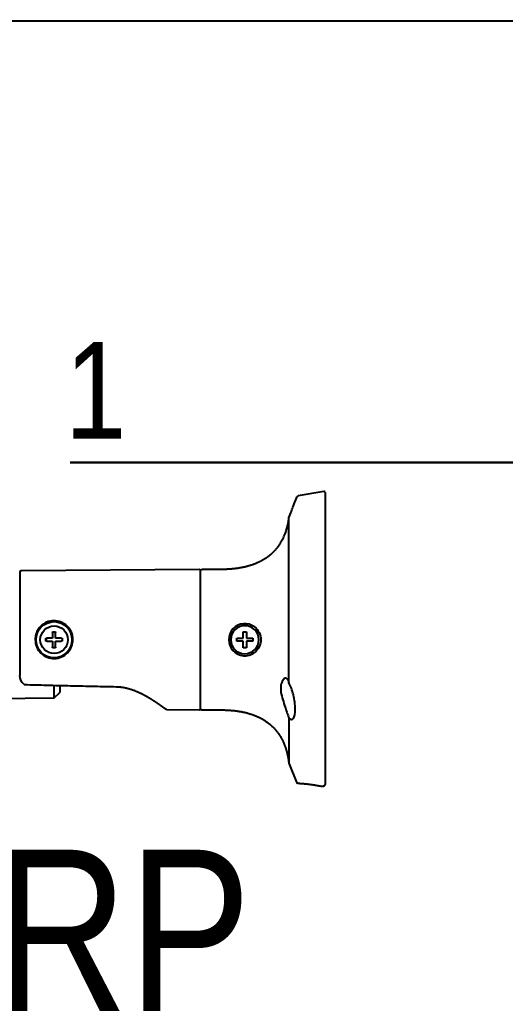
# Model space of a CAD drawing. Header units: millimetres. Extents: x 11706 to 18081, y 7308 to 12674.
# Drawn here: x 12750.9 to 12901.4, y 10414.4 to 10722.7 of the extents above; entities that cross this region are included whole.
import ezdxf
from ezdxf.enums import TextEntityAlignment as Align

# ---------------------------------------------------------------- set-up
doc = ezdxf.new("R2010")
doc.units = ezdxf.units.MM
doc.linetypes.add('DASHED', pattern=[19.05, 12.7, -6.35])
doc.layers.get('0').update_dxf_attribs({"lineweight": 0})
doc.layers.add('1', color=7, linetype='Continuous', true_color=0xffffff)
doc.layers.add('Cable CAT6', color=3, linetype='Continuous')
doc.styles.get("Standard").update_dxf_attribs({"font": 'ARIALN.TTF'})

# ---------------------------------------------------------------- blocks, each defined once
blk = doc.blocks.new('A$C56D65AAA')
at = {"layer": '1', "color": 10, "linetype": 'Continuous'}
for p, q in [((81.15, 28.58), (74.78, 27.46)), ((81.5, 28.29), (81.5, -44.42)), ((74.4, 27.15), (74.04, 26.25)), ((72.5, -19.12), (72.5, 21.99)), ((5.48, 8.48), (5.48, -17.26)), ((50.18, 9.17), (5.78, 8.78)), ((50.48, -25.53), (50.48, 8.87)), ((50.5, 6.57), (50.48, 6.57)), ((14.01, -3.86), (14, -3.86)), ((13.58, -6.54), (13.58, -7.96)), ((13.6, -6.36), (13.6, -7.96)), ((14.38, -7.96), (14.38, -6.54)), ((12, -7.96), (12, -8.76)), ((13.58, -7.96), (12.16, -7.96)), ((12.16, -8.76), (13.58, -8.76)), ((13.58, -7.96), (13.6, -7.96)), ((13.58, -8.76), (13.6, -8.76)), ((13.58, -8.76), (13.58, -10.18)), ((13.6, -8.76), (13.6, -10.36)), ((15.8, -7.96), (14.38, -7.96)), ((14.38, -8.76), (15.8, -8.76)), ((14.38, -10.18), (14.38, -8.76)), ((14, -12.86), (14.01, -12.86)), ((14.02, -22.86), (14.02, -19.71)), ((14.04, -22.86), (14.04, -19.72)), ((15.54, -21.15), (15.54, -19.75)), ((14.04, -22.86), (15.4, -21.5)), ((-13.13, -23.09), (14.02, -22.86)), ((50.48, -23.23), (50.5, -23.23)), ((42.08, -25.76), (50.18, -25.83)), ((72.5, -27.93), (72.5, -39.12)), ((72.29, -37.9), (72.5, -39.12)), ((72.5, -39.12), (74.4, -43.86)), ((80.13, -44.78), (80.13, -44.78)), ((80.13, -44.78), (80.13, -44.78))]:
    blk.add_line(p, q, dxfattribs=at)
at = {"layer": '1', "color": 10, "linetype": 'Continuous', "extrusion": (0, 6.12303e-17, -1)}
blk.add_circle((-61.5, -8.36), 3.5, dxfattribs=at)
at = {"layer": '1', "color": 10, "linetype": 'Continuous'}
for centre, radius, start, end in [((74.86, 26.97), 0.5, 100, 158.1986), ((81.2, 28.29), 0.3, 0, 100), ((5.78, 8.48), 0.3, 90.5, 180), ((50.18, 8.87), 0.3, 0, 90.5), ((61.5, -8.36), 4, 52.4851, 307.5149), ((6.64, -19.24), 0.3, 227.2186, 268.6428), ((15.04, -21.15), 0.5, 315.046, 0), ((14.02, -8.26), 14.6, 270, 270.092), ((50.18, -25.53), 0.3, 269.5, 0), ((74.86, -43.68), 0.5, 201.8014, 238.5297)]:
    blk.add_arc(centre, radius, start, end, dxfattribs=at)
at = {"layer": '1', "color": 10, "linetype": 'Continuous', "extrusion": (0, 1.13841e-05, -1)}
blk.add_arc((-50.8, 8.84, 0), 0.3, 0.0001, 89.9991, dxfattribs=at)
at = {"layer": '1', "color": 10, "linetype": 'Continuous', "extrusion": (7.03563e-06, -5.23747e-06, -1)}
blk.add_arc((-42.08, -25.46, 0), 0.3, 270.5803, 306.6671, dxfattribs=at)
at = {"layer": '1', "color": 10, "linetype": 'Continuous', "extrusion": (0, 1.27283e-05, 1)}
blk.add_arc((50.8, -25.56, 0), 0.3, 180.0008, 269.9995, dxfattribs=at)
at = {"layer": '1', "color": 10, "linetype": 'Continuous'}
for major_axis in [(0, 4.5), (0, -3.43)]:
    blk.add_ellipse((14, -8.36), major_axis=major_axis, ratio=0.999962, dxfattribs=at)
blk.add_ellipse((14.01, -8.36), major_axis=(0, 4.5), ratio=0.999962, start_param=3.141593, end_param=6.283185, dxfattribs=at)
for points, knots in [([(72.5, 21.99), (72.94, 23.13), (73.33, 24.2), (73.88, 25.78), (74.04, 26.25), (74.04, 26.25)], [0, 0, 0, 0, 0.500023, 0.500023, 1, 1, 1, 1]), ([(70.44, 15.92), (70.44, 15.92), (70.54, 16.05), (70.85, 16.54), (71.05, 16.89), (71.67, 18.21), (72.06, 19.43), (72.29, 20.74)], [0, 0, 0, 0, 0.249771, 0.249771, 0.499847, 0.499847, 1, 1, 1, 1]), ([(70.44, 15.92), (70.42, 15.87), (70.34, 15.74), (70.21, 15.54), (70.05, 15.29), (69.89, 15.05), (69.72, 14.81), (69.55, 14.59), (69.39, 14.37), (69.22, 14.18), (69.06, 13.98), (68.88, 13.79), (68.7, 13.6), (68.52, 13.41), (68.34, 13.23), (68.15, 13.06), (67.96, 12.89), (67.77, 12.72), (67.57, 12.56), (67.37, 12.4), (67.18, 12.26), (66.98, 12.11), (66.78, 11.97), (66.57, 11.83), (66.35, 11.7), (66.14, 11.57), (65.93, 11.44), (65.72, 11.32), (65.5, 11.21), (65.28, 11.09), (65.06, 10.98), (64.82, 10.87), (64.57, 10.76), (64.31, 10.65), (64.05, 10.54), (63.77, 10.43), (63.49, 10.33), (63.21, 10.23), (62.92, 10.14), (62.64, 10.05), (62.36, 9.97), (62.08, 9.9), (61.79, 9.82), (61.49, 9.75), (61.19, 9.69), (60.89, 9.63), (60.59, 9.57), (60.29, 9.51), (59.98, 9.46), (59.66, 9.42), (59.34, 9.37), (59.02, 9.33), (58.7, 9.3), (58.36, 9.27), (58.02, 9.24), (57.66, 9.21), (57.31, 9.19), (56.94, 9.17), (56.57, 9.16), (56.2, 9.15), (55.79, 9.14), (55.36, 9.14), (54.9, 9.14), (54.44, 9.14), (53.98, 9.14), (53.51, 9.14), (52.96, 9.14), (52.3, 9.14), (51.56, 9.14), (51.05, 9.14), (50.8, 9.14)], [0, 0, 0, 0, 0.006944, 0.020285, 0.033482, 0.046778, 0.060178, 0.07369, 0.085246, 0.09689, 0.108629, 0.120465, 0.132406, 0.144457, 0.155924, 0.1675, 0.17919, 0.191, 0.202935, 0.213899, 0.224977, 0.236175, 0.247497, 0.258948, 0.270535, 0.282263, 0.293142, 0.304149, 0.315289, 0.326566, 0.337985, 0.349551, 0.362341, 0.37532, 0.388492, 0.401866, 0.415447, 0.429243, 0.44326, 0.45631, 0.469557, 0.483008, 0.496667, 0.510541, 0.524635, 0.538346, 0.55227, 0.566411, 0.580774, 0.595363, 0.609919, 0.624703, 0.639721, 0.654977, 0.670795, 0.686872, 0.703213, 0.719823, 0.736707, 0.75387, 0.771318, 0.792019, 0.812891, 0.833888, 0.855007, 0.876249, 0.897615, 0.931439, 0.965567, 1, 1, 1, 1]), ([(50.5, -25.56), (50.5, -25.56), (50.5, -25.1), (50.5, -23.81), (50.5, -23.27), (50.5, -22.02), (50.5, -21.31), (50.5, -19.72), (50.5, -18.83), (50.5, -16.97), (50.5, -15.98), (50.5, -13.88), (50.5, -12.81), (50.5, -10.61), (50.5, -9.47), (50.5, -7.22), (50.5, -6.11), (50.5, -3.9), (50.5, -2.81), (50.5, 0.3), (50.5, 2.22), (50.5, 5.38), (50.5, 6.67), (50.5, 7.96), (50.5, 8.29), (50.5, 8.73), (50.5, 8.84), (50.5, 8.84), (50.5, 8.84), (50.5, 8.84)], [0, 0, 0, 0, 0.125, 0.125, 0.187499, 0.187499, 0.249999, 0.249999, 0.312499, 0.312499, 0.374999, 0.374999, 0.437498, 0.437498, 0.499998, 0.499998, 0.562498, 0.562498, 0.624998, 0.624998, 0.749997, 0.749997, 0.874997, 0.874997, 0.937497, 0.937497, 0.999996, 0.999996, 1, 1, 1, 1]), ([(17.27, -4.96), (18.16, -5.81), (18.68, -7.02), (18.72, -9.49), (18.23, -10.72), (16.53, -12.48), (15.33, -13.01), (12.84, -13.05), (11.61, -12.56), (9.85, -10.86), (9.32, -9.65), (9.28, -7.18), (9.77, -5.94), (11.48, -4.18), (12.69, -3.65), (15.15, -3.61), (16.38, -4.1), (17.27, -4.96)], [0, 0, 0, 0, 0.125, 0.125, 0.25, 0.25, 0.375, 0.375, 0.5, 0.5, 0.625, 0.625, 0.75, 0.75, 0.875, 0.875, 1, 1, 1, 1]), ([(13.58, -6.54), (13.58, -6.51), (13.58, -6.48), (13.58, -6.42), (13.58, -6.39), (13.58, -6.36)], [0, 0, 0, 0, 0.5, 0.5, 1, 1, 1, 1]), ([(13.58, -6.36), (13.71, -6.36), (13.85, -6.36), (14.11, -6.36), (14.25, -6.36), (14.38, -6.36)], [0, 0, 0, 0, 0.5, 0.5, 1, 1, 1, 1]), ([(14.38, -6.36), (14.38, -6.39), (14.38, -6.42), (14.38, -6.48), (14.38, -6.51), (14.38, -6.54)], [0, 0, 0, 0, 0.5, 0.5, 1, 1, 1, 1]), ([(63.94, -5.18), (64.92, -5.94), (65.5, -7.13), (65.5, -9.57), (64.92, -10.77), (63.94, -11.53)], [0, 0, 0, 0, 0.5, 0.5, 1, 1, 1, 1]), ([(11.98, -7.96), (12.01, -7.96), (12.04, -7.96), (12.1, -7.96), (12.13, -7.96), (12.16, -7.96)], [0, 0, 0, 0, 0.5, 0.5, 1, 1, 1, 1]), ([(11.98, -8.76), (11.98, -8.62), (11.98, -8.49), (11.98, -8.22), (11.98, -8.09), (11.98, -7.96)], [0, 0, 0, 0, 0.5, 0.5, 1, 1, 1, 1]), ([(12.16, -8.76), (12.13, -8.76), (12.1, -8.76), (12.04, -8.76), (12.01, -8.76), (11.98, -8.76)], [0, 0, 0, 0, 0.5, 0.5, 1, 1, 1, 1]), ([(15.8, -7.96), (15.83, -7.96), (15.86, -7.96), (15.92, -7.96), (15.95, -7.96), (15.98, -7.96)], [0, 0, 0, 0, 0.5, 0.5, 1, 1, 1, 1]), ([(15.98, -8.76), (15.95, -8.76), (15.92, -8.76), (15.86, -8.76), (15.83, -8.76), (15.8, -8.76)], [0, 0, 0, 0, 0.5, 0.5, 1, 1, 1, 1]), ([(15.98, -7.96), (15.98, -8.09), (15.98, -8.22), (15.98, -8.49), (15.98, -8.62), (15.98, -8.76)], [0, 0, 0, 0, 0.5, 0.5, 1, 1, 1, 1]), ([(13.58, -10.36), (13.58, -10.33), (13.58, -10.3), (13.58, -10.24), (13.58, -10.21), (13.58, -10.18)], [0, 0, 0, 0, 0.5, 0.5, 1, 1, 1, 1]), ([(14.38, -10.36), (14.25, -10.36), (14.11, -10.36), (13.85, -10.36), (13.71, -10.36), (13.58, -10.36)], [0, 0, 0, 0, 0.5, 0.5, 1, 1, 1, 1]), ([(14.38, -10.18), (14.38, -10.21), (14.38, -10.23), (14.38, -10.3), (14.38, -10.33), (14.38, -10.36)], [0, 0, 0, 0, 0.5, 0.5, 1, 1, 1, 1]), ([(6.64, -19.54), (8.49, -19.58), (12.32, -19.68), (18.17, -19.81), (23.92, -19.94), (27.7, -20.03), (29.47, -20.07)], [0, 0, 0, 0, 0.24395, 0.503056, 0.767343, 1, 1, 1, 1]), ([(72.29, -18.44), (72.05, -17.87), (71.67, -17.77), (71.05, -18.32), (70.85, -18.61), (70.54, -19.41), (70.44, -19.91), (70.44, -21.07), (70.54, -21.71), (70.85, -23), (71.05, -23.64), (71.67, -25.5), (72.06, -26.63), (72.29, -27.36)], [0, 0, 0, 0, 0.25, 0.25, 0.375, 0.375, 0.5, 0.5, 0.625, 0.625, 0.75, 0.75, 1, 1, 1, 1]), ([(72.5, -27.93), (72.94, -28.33), (73.33, -28.35), (73.88, -27.55), (74.04, -26.74), (74.04, -24.58), (73.88, -23.3), (73.33, -20.93), (72.94, -19.86), (72.5, -19.12)], [0, 0, 0, 0, 0.25, 0.25, 0.5, 0.5, 0.75, 0.75, 1, 1, 1, 1]), ([(29.48, -19.97), (29.48, -19.98), (29.48, -19.99), (29.48, -20.01), (29.48, -20.03), (29.48, -20.05), (29.48, -20.06), (29.47, -20.07), (29.47, -20.07), (29.47, -20.07)], [0, 0, 0, 0, 0.123127, 0.123127, 0.455722, 0.455722, 0.860592, 0.860592, 1, 1, 1, 1]), ([(29.47, -20.07), (29.48, -20.07), (29.53, -20.07), (29.62, -20.07), (29.74, -20.08), (29.86, -20.08), (29.98, -20.09), (30.1, -20.09), (30.22, -20.1), (30.34, -20.11), (30.47, -20.13), (30.59, -20.14), (30.71, -20.15), (30.83, -20.17), (30.95, -20.19), (31.08, -20.2), (31.2, -20.22), (31.32, -20.24), (31.44, -20.27), (31.57, -20.29), (31.69, -20.32), (31.82, -20.34), (31.94, -20.37), (32.06, -20.4), (32.19, -20.43), (32.31, -20.46), (32.44, -20.49), (32.57, -20.53), (32.69, -20.56), (32.82, -20.6), (32.95, -20.64), (33.07, -20.68), (33.2, -20.72), (33.33, -20.76), (33.45, -20.81), (33.58, -20.85), (33.71, -20.9), (33.84, -20.94), (33.97, -20.99), (34.1, -21.04), (34.22, -21.09), (34.35, -21.15), (34.48, -21.2), (34.61, -21.25), (34.74, -21.31), (34.86, -21.36), (34.99, -21.42), (35.12, -21.48), (35.24, -21.54), (35.37, -21.6), (35.5, -21.66), (35.63, -21.72), (35.75, -21.78), (35.88, -21.85), (36.01, -21.91), (36.13, -21.98), (36.26, -22.04), (36.38, -22.11), (36.51, -22.17), (36.63, -22.24), (36.75, -22.31), (36.87, -22.37), (36.99, -22.44), (37.11, -22.51), (37.23, -22.57), (37.34, -22.64), (37.46, -22.71), (37.57, -22.78), (37.68, -22.84), (37.8, -22.91), (37.91, -22.98), (38.02, -23.04), (38.12, -23.11), (38.23, -23.18), (38.34, -23.24), (38.44, -23.31), (38.54, -23.37), (38.64, -23.44), (38.74, -23.5), (38.84, -23.56), (38.94, -23.62), (39.03, -23.69), (39.13, -23.75), (39.22, -23.81), (39.31, -23.87), (39.4, -23.93), (39.48, -23.99), (39.57, -24.04), (39.65, -24.1), (39.74, -24.16), (39.82, -24.21), (39.9, -24.26), (39.97, -24.32), (40.05, -24.37), (40.12, -24.42), (40.2, -24.47), (40.27, -24.52), (40.34, -24.57), (40.41, -24.62), (40.47, -24.67), (40.54, -24.71), (40.6, -24.76), (40.66, -24.8), (40.73, -24.84), (40.78, -24.89), (40.84, -24.93), (40.9, -24.97), (40.95, -25.01), (41, -25.04), (41.06, -25.08), (41.11, -25.12), (41.15, -25.15), (41.2, -25.18), (41.24, -25.22), (41.29, -25.25), (41.33, -25.28), (41.37, -25.31), (41.41, -25.34), (41.45, -25.36), (41.48, -25.39), (41.52, -25.42), (41.55, -25.44), (41.58, -25.46), (41.61, -25.49), (41.64, -25.51), (41.67, -25.53), (41.69, -25.54), (41.72, -25.56), (41.74, -25.58), (41.76, -25.59), (41.78, -25.61), (41.8, -25.62), (41.81, -25.64), (41.83, -25.65), (41.84, -25.66), (41.85, -25.67), (41.87, -25.67), (41.87, -25.68), (41.88, -25.69), (41.89, -25.69), (41.89, -25.69), (41.9, -25.7), (41.9, -25.7), (41.9, -25.7), (41.9, -25.7)], [0, 0, 0, 0, 0.000988, 0.006879, 0.012788, 0.018708, 0.024629, 0.030539, 0.036431, 0.042353, 0.048299, 0.054261, 0.060243, 0.066247, 0.072274, 0.078328, 0.084411, 0.090526, 0.096675, 0.102861, 0.109086, 0.115353, 0.12163, 0.127951, 0.134333, 0.140775, 0.147272, 0.153823, 0.160421, 0.167065, 0.173749, 0.180469, 0.187219, 0.193997, 0.200853, 0.207858, 0.214893, 0.221961, 0.229064, 0.236204, 0.243382, 0.250602, 0.257865, 0.265173, 0.272528, 0.279932, 0.287387, 0.294894, 0.302456, 0.310075, 0.317751, 0.325487, 0.333285, 0.341145, 0.349069, 0.357054, 0.364911, 0.372822, 0.380752, 0.388699, 0.396664, 0.404645, 0.412639, 0.420647, 0.428666, 0.436695, 0.444731, 0.452758, 0.460774, 0.46878, 0.476777, 0.484767, 0.492749, 0.500725, 0.508696, 0.516663, 0.524573, 0.532466, 0.540356, 0.548237, 0.556102, 0.563945, 0.571759, 0.57954, 0.587282, 0.59498, 0.60263, 0.610296, 0.617922, 0.625515, 0.633078, 0.640611, 0.648118, 0.655598, 0.663056, 0.670491, 0.677906, 0.685303, 0.69266, 0.699981, 0.707269, 0.714525, 0.721753, 0.728953, 0.736129, 0.743283, 0.750418, 0.757536, 0.764637, 0.771666, 0.778687, 0.785692, 0.792671, 0.799613, 0.806513, 0.813407, 0.820279, 0.827132, 0.833968, 0.840789, 0.847596, 0.854392, 0.861158, 0.867904, 0.874632, 0.881345, 0.888044, 0.894732, 0.901412, 0.908085, 0.914755, 0.921425, 0.928098, 0.934693, 0.941307, 0.947926, 0.954543, 0.961148, 0.967738, 0.974314, 0.980878, 0.987435, 0.993981, 1, 1, 1, 1]), ([(50.8, -25.86), (51.14, -25.86), (51.8, -25.86), (52.8, -25.86), (53.57, -25.86), (54.12, -25.86), (54.45, -25.86), (54.79, -25.86), (55.12, -25.86), (55.44, -25.86), (55.77, -25.86), (56.11, -25.86), (56.47, -25.87), (56.84, -25.88), (57.2, -25.9), (57.56, -25.92), (57.91, -25.94), (58.26, -25.97), (58.59, -26), (58.91, -26.03), (59.22, -26.07), (59.53, -26.11), (59.86, -26.16), (60.2, -26.21), (60.56, -26.27), (60.91, -26.34), (61.26, -26.41), (61.59, -26.49), (61.92, -26.57), (62.24, -26.65), (62.54, -26.74), (62.84, -26.83), (63.13, -26.92), (63.42, -27.02), (63.72, -27.12), (64.01, -27.23), (64.3, -27.35), (64.58, -27.47), (64.86, -27.6), (65.12, -27.72), (65.38, -27.85), (65.62, -27.98), (65.86, -28.11), (66.1, -28.25), (66.34, -28.39), (66.57, -28.54), (66.81, -28.7), (67.03, -28.86), (67.26, -29.03), (67.48, -29.2), (67.69, -29.37), (67.89, -29.53), (68.08, -29.7), (68.27, -29.88), (68.45, -30.05), (68.63, -30.24), (68.81, -30.43), (68.99, -30.62), (69.17, -30.82), (69.34, -31.03), (69.51, -31.24), (69.66, -31.44), (69.81, -31.65), (69.96, -31.86), (70.1, -32.07), (70.23, -32.28), (70.37, -32.5), (70.51, -32.75), (70.66, -33.01), (70.8, -33.28), (70.93, -33.55), (71.06, -33.82), (71.18, -34.09), (71.29, -34.36), (71.4, -34.63), (71.5, -34.9), (71.6, -35.18), (71.69, -35.46), (71.78, -35.74), (71.86, -36.02), (71.94, -36.31), (72.01, -36.6), (72.08, -36.89), (72.15, -37.19), (72.21, -37.48), (72.25, -37.72), (72.28, -37.86), (72.29, -37.9)], [0, 0, 0, 0, 0.036379, 0.072546, 0.108501, 0.120561, 0.132597, 0.144608, 0.156596, 0.168559, 0.180471, 0.192251, 0.205822, 0.21921, 0.23242, 0.245452, 0.258311, 0.270999, 0.282808, 0.294471, 0.305989, 0.317366, 0.328604, 0.341967, 0.355137, 0.368117, 0.380914, 0.393531, 0.405974, 0.417551, 0.428981, 0.440269, 0.451419, 0.462436, 0.473979, 0.485382, 0.496649, 0.507788, 0.518802, 0.529697, 0.539866, 0.549939, 0.55992, 0.569814, 0.579625, 0.589946, 0.600186, 0.610348, 0.62044, 0.630466, 0.640431, 0.649777, 0.659078, 0.66834, 0.677565, 0.686759, 0.696481, 0.706177, 0.715853, 0.725512, 0.735159, 0.7448, 0.753888, 0.762977, 0.772071, 0.781173, 0.790286, 0.801132, 0.812003, 0.822905, 0.833842, 0.84482, 0.855841, 0.866277, 0.87676, 0.887291, 0.897875, 0.908513, 0.919209, 0.929964, 0.940781, 0.951663, 0.96261, 0.973428, 0.984313, 0.995266, 1, 1, 1, 1]), ([(74.78, -44.12), (74.66, -44.13), (74.6, -44.1), (74.6, -44.1), (74.6, -44.1), (74.6, -44.1)], [0, 0, 0, 0, 0.999556, 0.999556, 1, 1, 1, 1]), ([(74.71, -44.12), (74.72, -44.12), (74.74, -44.12), (74.77, -44.12), (74.8, -44.13), (74.84, -44.13), (74.87, -44.13), (74.91, -44.13), (74.95, -44.13), (74.99, -44.13), (75.03, -44.14), (75.07, -44.14), (75.12, -44.14), (75.17, -44.14), (75.22, -44.15), (75.27, -44.15), (75.32, -44.15), (75.37, -44.16), (75.42, -44.16), (75.48, -44.16), (75.54, -44.17), (75.6, -44.17), (75.66, -44.17), (75.72, -44.18), (75.78, -44.18), (75.84, -44.19), (75.91, -44.19), (75.98, -44.2), (76.04, -44.2), (76.11, -44.21), (76.18, -44.21), (76.25, -44.22), (76.32, -44.23), (76.4, -44.23), (76.47, -44.24), (76.55, -44.25), (76.62, -44.25), (76.7, -44.26), (76.78, -44.27), (76.86, -44.28), (76.94, -44.29), (77.02, -44.3), (77.1, -44.3), (77.19, -44.31), (77.27, -44.32), (77.35, -44.33), (77.44, -44.34), (77.52, -44.35), (77.61, -44.36), (77.7, -44.38), (77.78, -44.39), (77.87, -44.4), (77.96, -44.41), (78.05, -44.42), (78.14, -44.44), (78.23, -44.45), (78.32, -44.46), (78.41, -44.48), (78.5, -44.49), (78.59, -44.5), (78.68, -44.52), (78.78, -44.53), (78.87, -44.55), (78.96, -44.56), (79.06, -44.58), (79.15, -44.59), (79.24, -44.61), (79.34, -44.63), (79.43, -44.64), (79.52, -44.66), (79.61, -44.68), (79.71, -44.69), (79.8, -44.71), (79.89, -44.73), (79.99, -44.75), (80.07, -44.76), (80.12, -44.77), (80.13, -44.78)], [0, 0, 0, 0, 0.01334, 0.026793, 0.040261, 0.053754, 0.06728, 0.080846, 0.094502, 0.107971, 0.121475, 0.134997, 0.148523, 0.16203, 0.175503, 0.188926, 0.20232, 0.215811, 0.229275, 0.242722, 0.256158, 0.269593, 0.283033, 0.296486, 0.309903, 0.323262, 0.33668, 0.350131, 0.363588, 0.377016, 0.390387, 0.403683, 0.416938, 0.430296, 0.443639, 0.456974, 0.470307, 0.483646, 0.496997, 0.510375, 0.523678, 0.537003, 0.550363, 0.563742, 0.57712, 0.590475, 0.603791, 0.617008, 0.630325, 0.643629, 0.656927, 0.670228, 0.683535, 0.696858, 0.710202, 0.723579, 0.736782, 0.750053, 0.763383, 0.776764, 0.790186, 0.80364, 0.817116, 0.830605, 0.844097, 0.857579, 0.871041, 0.884473, 0.897865, 0.911208, 0.924505, 0.937905, 0.951396, 0.964888, 0.978387, 0.991899, 1, 1, 1, 1]), ([(80.2, -44.79), (80.21, -44.79), (80.23, -44.79), (80.26, -44.79), (80.31, -44.8), (80.36, -44.8), (80.41, -44.81), (80.46, -44.81), (80.51, -44.81), (80.55, -44.82), (80.6, -44.82), (80.64, -44.82), (80.69, -44.82), (80.73, -44.83), (80.77, -44.83), (80.81, -44.83), (80.85, -44.83), (80.89, -44.82), (80.93, -44.82), (80.97, -44.82), (81.01, -44.82), (81.05, -44.81), (81.09, -44.81), (81.12, -44.8), (81.16, -44.79), (81.19, -44.78), (81.22, -44.77), (81.25, -44.76), (81.27, -44.75), (81.29, -44.74), (81.32, -44.73), (81.34, -44.72), (81.35, -44.71), (81.37, -44.69), (81.39, -44.68), (81.41, -44.66), (81.42, -44.64), (81.44, -44.62), (81.45, -44.6), (81.46, -44.58), (81.47, -44.55), (81.48, -44.53), (81.49, -44.51), (81.5, -44.48), (81.5, -44.46), (81.5, -44.44), (81.5, -44.42), (81.5, -44.42)], [0, 0, 0, 0, 0.003284, 0.029655, 0.056058, 0.082458, 0.108799, 0.134983, 0.161448, 0.187982, 0.214613, 0.241369, 0.268284, 0.295439, 0.322749, 0.350024, 0.377826, 0.406173, 0.435128, 0.464801, 0.495468, 0.525623, 0.556967, 0.589593, 0.623309, 0.65172, 0.677276, 0.700342, 0.721403, 0.740874, 0.759091, 0.77632, 0.792771, 0.808612, 0.823975, 0.838966, 0.855275, 0.871241, 0.886874, 0.902447, 0.91787, 0.933138, 0.948284, 0.963338, 0.978328, 0.993282, 1, 1, 1, 1]), ([(80.13, -44.78), (80.15, -44.78), (80.17, -44.78), (80.19, -44.79), (80.2, -44.79), (80.2, -44.79)], [0, 0, 0, 0, 0.453311, 0.953466, 1, 1, 1, 1])]:
    blk.add_open_spline(points, degree=3, knots=knots, dxfattribs=at)
for points in [[(72.29, 20.74), (72.36, 21.16), (72.43, 21.57), (72.5, 21.99)], [(61.1, -7.96), (61.1, -7.42), (61.1, -6.88), (61.1, -6.36)], [(61.1, -6.36), (61.37, -6.36), (61.64, -6.36), (61.9, -6.36)], [(61.9, -6.36), (61.9, -6.88), (61.9, -7.42), (61.9, -7.96)], [(59.5, -8.76), (59.5, -8.49), (59.5, -8.22), (59.5, -7.96)], [(59.5, -7.96), (60.03, -7.96), (60.56, -7.96), (61.1, -7.96)], [(61.1, -8.76), (60.56, -8.76), (60.03, -8.76), (59.5, -8.76)], [(61.1, -10.36), (61.1, -9.83), (61.1, -9.29), (61.1, -8.76)], [(61.9, -7.96), (62.44, -7.96), (62.97, -7.96), (63.5, -7.96)], [(61.9, -8.76), (61.9, -9.29), (61.9, -9.83), (61.9, -10.36)], [(63.5, -8.76), (62.97, -8.76), (62.44, -8.76), (61.9, -8.76)], [(63.5, -7.96), (63.5, -8.22), (63.5, -8.49), (63.5, -8.76)], [(61.9, -10.36), (61.64, -10.36), (61.37, -10.36), (61.1, -10.36)], [(6.44, -19.46), (5.81, -18.88), (5.48, -18.1), (5.48, -17.26)], [(72.29, -18.44), (72.36, -18.63), (72.43, -18.85), (72.5, -19.12)], [(29.47, -20.07), (29.49, -20.07), (29.5, -20.07), (29.51, -20.07)], [(72.29, -27.36), (72.36, -27.6), (72.43, -27.79), (72.5, -27.93)]]:
    blk.add_open_spline(points, degree=3, dxfattribs=at)

msp = doc.modelspace()

# ---------------------------------------------------------------- linework, layer by layer
at = {"layer": 'Cable CAT6', "const_width": 0.639}
msp.add_lwpolyline([(12620.94, 10588.25), (12620.94, 10722.37), (14644.6, 10722.37)], dxfattribs=at)
at = {"layer": 'Cable CAT6', "color": 7, "linetype": 'DASHED', "const_width": 0.639}
msp.add_lwpolyline([(12766.48, 10585.32), (13773.67, 10585.32)], dxfattribs=at)

# ---------------------------------------------------------------- block references
at = {"xscale": 1.245634798602484, "yscale": 1.245634798602484, "zscale": 1.245634798602484}
msp.add_blockref('A$C56D65AAA', (12744.06, 10540.74), dxfattribs=at)

# ---------------------------------------------------------------- texts
msp.add_text('1', height=30).set_placement((12774.39, 10592.68), align=Align.CENTER)
at = {"color": 6}
msp.add_text('SNO-6084RP ', height=50, dxfattribs=at).set_placement((12655.57, 10415.15), align=Align.CENTER)

doc.saveas('drawing.dxf')
